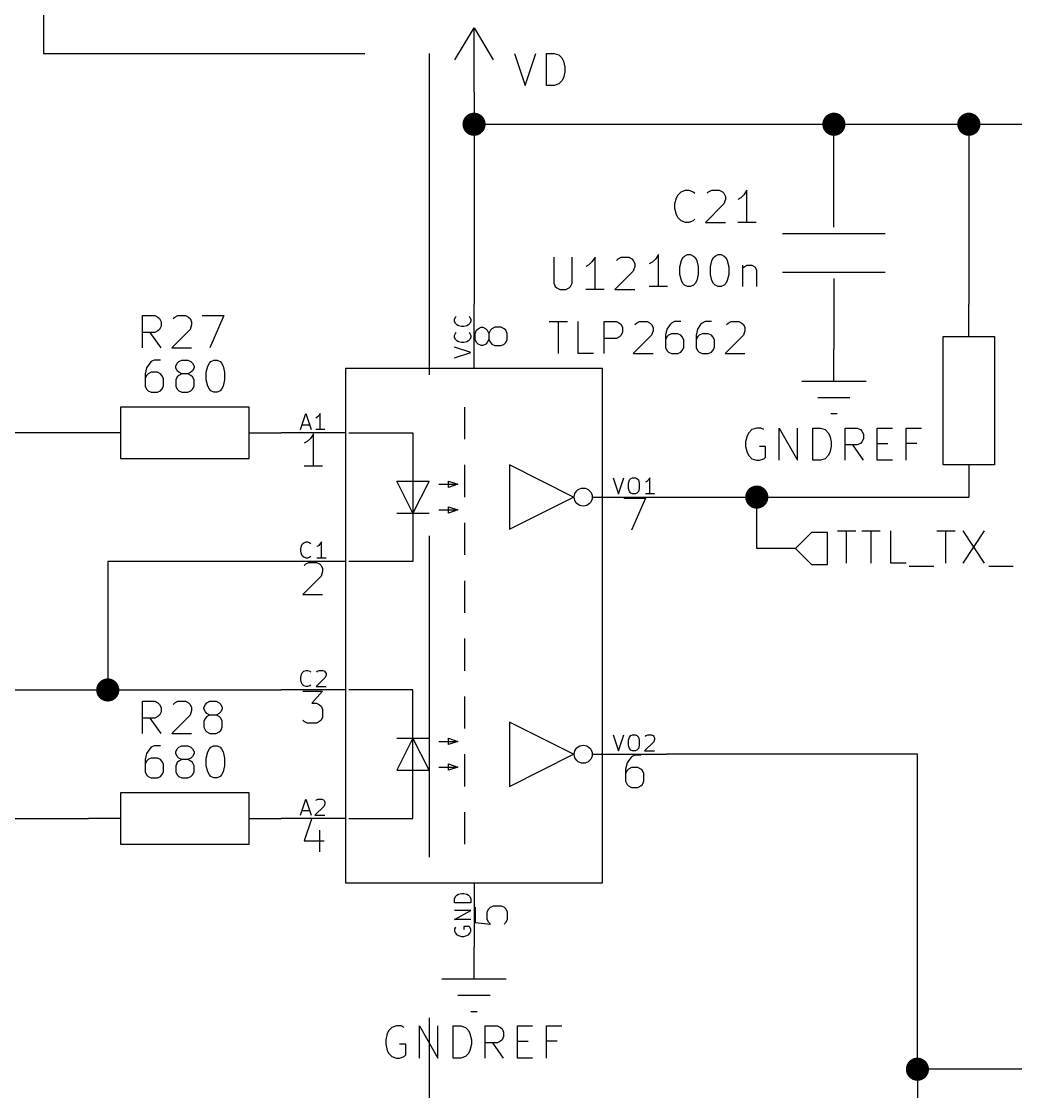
# Model space of a CAD drawing. Extents: x 0.4 to 16.1, y -11.3 to -0.4.
# Drawn here: x 5.836 to 7.383, y -9.835 to -8.17 of the extents above; entities that cross this region are included whole.
import ezdxf

# ---------------------------------------------------------------- set-up
doc = ezdxf.new("R2010")
doc.units = 0
doc.header["$MEASUREMENT"] = 0
doc.linetypes.add('DASHED', pattern=[0.75, 0.5, -0.25])
for name, color, linetype in [('BLUE3', 171, 'CONTINUOUS'), ('BROWN2', 54, 'CONTINUOUS'), ('CYAN2', 4, 'CONTINUOUS'), ('GREEN2', 3, 'CONTINUOUS'), ('LYELLOW', 51, 'CONTINUOUS'), ('RED2', 1, 'CONTINUOUS')]:
    doc.layers.add(name, color=color, linetype=linetype)

msp = doc.modelspace()

# ---------------------------------------------------------------- linework, layer by layer
at = {"layer": 'BLUE3', "linetype": 'DASHED'}
for p, q in [((5.87, -5.91), (5.87, -8.22)), ((5.87, -8.22), (6.47, -8.22)), ((6.47, -8.22), (6.47, -11.13))]:
    msp.add_line(p, q, dxfattribs=at)
at = {"layer": 'BROWN2', "linetype": 'CONTINUOUS'}
for p, q in [((7.065, -8.965), (7.04, -8.99)), ((7.09, -8.965), (7.065, -8.965)), ((7.09, -9.015), (7.09, -8.965)), ((7.10539, -8.96262), (7.13396, -8.96262)), ((7.11967, -9.01262), (7.11967, -8.96262)), ((7.14348, -8.96262), (7.17205, -8.96262)), ((7.15777, -9.01262), (7.15777, -8.96262)), ((7.18872, -9.01262), (7.18872, -8.96262)), ((7.26015, -8.96262), (7.28872, -8.96262)), ((7.27443, -9.01262), (7.27443, -8.96262)), ((7.30063, -8.96262), (7.33396, -9.01262)), ((7.33396, -8.96262), (7.30063, -9.01262)), ((7.04, -8.99), (7.065, -9.015)), ((7.065, -9.015), (7.09, -9.015)), ((7.21253, -9.01262), (7.18872, -9.01262)), ((7.21729, -9.01738), (7.25539, -9.01738)), ((7.3411, -9.01738), (7.3792, -9.01738))]:
    msp.add_line(p, q, dxfattribs=at)
at = {"layer": 'CYAN2', "linetype": 'CONTINUOUS'}
for p, q in [((6.60289, -8.21969), (6.61956, -8.26969)), ((6.61956, -8.26969), (6.63622, -8.21969)), ((6.65289, -8.26969), (6.65289, -8.21969)), ((6.65289, -8.21969), (6.66479, -8.21969)), ((6.66479, -8.21969), (6.67193, -8.22207)), ((6.67193, -8.22207), (6.6767, -8.22683)), ((6.6767, -8.22683), (6.67908, -8.2316)), ((6.67908, -8.2316), (6.68146, -8.24112)), ((6.68146, -8.24826), (6.67908, -8.25779)), ((6.68146, -8.24112), (6.68146, -8.24826)), ((6.66479, -8.26969), (6.65289, -8.26969)), ((6.67193, -8.26731), (6.66479, -8.26969)), ((6.6767, -8.26255), (6.67193, -8.26731)), ((6.67908, -8.25779), (6.6767, -8.26255)), ((6.85503, -8.44452), (6.85741, -8.43976)), ((6.85741, -8.43976), (6.86217, -8.435)), ((6.86217, -8.435), (6.86931, -8.43261)), ((6.86931, -8.43261), (6.87407, -8.43261)), ((6.87407, -8.43261), (6.88122, -8.435)), ((6.88122, -8.435), (6.8836, -8.43737)), ((6.90265, -8.43737), (6.90503, -8.435)), ((6.90503, -8.435), (6.90979, -8.43261)), ((6.90979, -8.43261), (6.92169, -8.43261)), ((6.92169, -8.43261), (6.92646, -8.435)), ((6.92646, -8.435), (6.92884, -8.43737)), ((6.92884, -8.43737), (6.93122, -8.44214)), ((6.95979, -8.43976), (6.95503, -8.44452)), ((6.96455, -8.43261), (6.95979, -8.43976)), ((6.96455, -8.48261), (6.96455, -8.43261)), ((6.85265, -8.45404), (6.85503, -8.44452)), ((6.85265, -8.46119), (6.85265, -8.45404)), ((6.92884, -8.45404), (6.90027, -8.48261)), ((6.93122, -8.4469), (6.92884, -8.45404)), ((6.93122, -8.44214), (6.93122, -8.4469)), ((6.95503, -8.44452), (6.95027, -8.4469)), ((6.85503, -8.47071), (6.85265, -8.46119)), ((6.85741, -8.47547), (6.85503, -8.47071)), ((6.86217, -8.48023), (6.85741, -8.47547)), ((6.86931, -8.48261), (6.86217, -8.48023)), ((6.87407, -8.48261), (6.86931, -8.48261)), ((6.88122, -8.48023), (6.87407, -8.48261)), ((6.8836, -8.47785), (6.88122, -8.48023)), ((6.90027, -8.48261), (6.93122, -8.48261)), ((6.97884, -8.48261), (6.95027, -8.48261)), ((6.66403, -8.53695), (6.66403, -8.57743)), ((6.6926, -8.57743), (6.6926, -8.53695)), ((6.72831, -8.53695), (6.72356, -8.54409)), ((6.72831, -8.58695), (6.72831, -8.53695)), ((6.76165, -8.54171), (6.76403, -8.53933)), ((6.76403, -8.53933), (6.76879, -8.53695)), ((6.76879, -8.53695), (6.7807, -8.53695)), ((6.7807, -8.53695), (6.78546, -8.53933)), ((6.78546, -8.53933), (6.78784, -8.54171)), ((6.82217, -8.53976), (6.81741, -8.54452)), ((6.82693, -8.53261), (6.82217, -8.53976)), ((6.82693, -8.58261), (6.82693, -8.53261)), ((6.86265, -8.54214), (6.86503, -8.53737)), ((6.86503, -8.53737), (6.86741, -8.535)), ((6.86741, -8.535), (6.87217, -8.53261)), ((6.87217, -8.53261), (6.87693, -8.53261)), ((6.87693, -8.53261), (6.8817, -8.535)), ((6.8817, -8.535), (6.88407, -8.53737)), ((6.88407, -8.53737), (6.88646, -8.54214)), ((6.91027, -8.54214), (6.91265, -8.53737)), ((6.91265, -8.53737), (6.91503, -8.535)), ((6.91503, -8.535), (6.91979, -8.53261)), ((6.91979, -8.53261), (6.92455, -8.53261)), ((6.92455, -8.53261), (6.92931, -8.535)), ((6.92931, -8.535), (6.9317, -8.53737)), ((6.9317, -8.53737), (6.93407, -8.54214)), ((6.71879, -8.54886), (6.71403, -8.55124)), ((6.72356, -8.54409), (6.71879, -8.54886)), ((6.78784, -8.54171), (6.79022, -8.54648)), ((6.79022, -8.55124), (6.78784, -8.55838)), ((6.79022, -8.54648), (6.79022, -8.55124)), ((6.81741, -8.54452), (6.81265, -8.5469)), ((6.86027, -8.55166), (6.86265, -8.54214)), ((6.86027, -8.56357), (6.86027, -8.55166)), ((6.88646, -8.54214), (6.88884, -8.55166)), ((6.88884, -8.55166), (6.88884, -8.56357)), ((6.90789, -8.55166), (6.91027, -8.54214)), ((6.90789, -8.56357), (6.90789, -8.55166)), ((6.93407, -8.54214), (6.93646, -8.55166)), ((6.93646, -8.55166), (6.93646, -8.56357)), ((6.95789, -8.54928), (6.95789, -8.58261)), ((6.95789, -8.55404), (6.96027, -8.55166)), ((6.96027, -8.55166), (6.96503, -8.54928)), ((6.96503, -8.54928), (6.97217, -8.54928)), ((6.97217, -8.54928), (6.97693, -8.55166)), ((6.97693, -8.55166), (6.97931, -8.55642)), ((6.97931, -8.55642), (6.97931, -8.58261)), ((6.78784, -8.55838), (6.75927, -8.58695)), ((6.86265, -8.57309), (6.86027, -8.56357)), ((6.86503, -8.57785), (6.86265, -8.57309)), ((6.88646, -8.57309), (6.88407, -8.57785)), ((6.88884, -8.56357), (6.88646, -8.57309)), ((6.91027, -8.57309), (6.90789, -8.56357)), ((6.91265, -8.57785), (6.91027, -8.57309)), ((6.93407, -8.57309), (6.9317, -8.57785)), ((6.93646, -8.56357), (6.93407, -8.57309)), ((6.66403, -8.57743), (6.66641, -8.58219)), ((6.66641, -8.58219), (6.66879, -8.58457)), ((6.66879, -8.58457), (6.67356, -8.58695)), ((6.67356, -8.58695), (6.68308, -8.58695)), ((6.68308, -8.58695), (6.68784, -8.58457)), ((6.68784, -8.58457), (6.69022, -8.58219)), ((6.69022, -8.58219), (6.6926, -8.57743)), ((6.7426, -8.58695), (6.71403, -8.58695)), ((6.75927, -8.58695), (6.79022, -8.58695)), ((6.84122, -8.58261), (6.81265, -8.58261)), ((6.86741, -8.58023), (6.86503, -8.57785)), ((6.87217, -8.58261), (6.86741, -8.58023)), ((6.87693, -8.58261), (6.87217, -8.58261)), ((6.8817, -8.58023), (6.87693, -8.58261)), ((6.88407, -8.57785), (6.8817, -8.58023)), ((6.91503, -8.58023), (6.91265, -8.57785)), ((6.91979, -8.58261), (6.91503, -8.58023)), ((6.92455, -8.58261), (6.91979, -8.58261)), ((6.92931, -8.58023), (6.92455, -8.58261)), ((6.9317, -8.57785), (6.92931, -8.58023)), ((6.02428, -8.67762), (6.02428, -8.62762)), ((6.02428, -8.62762), (6.04333, -8.62762)), ((6.04333, -8.62762), (6.04809, -8.63)), ((6.04809, -8.63), (6.05047, -8.63238)), ((6.05047, -8.63238), (6.05285, -8.63714)), ((6.05285, -8.63714), (6.05285, -8.64428)), ((6.0719, -8.63238), (6.07428, -8.63)), ((6.07428, -8.63), (6.07905, -8.62762)), ((6.07905, -8.62762), (6.09095, -8.62762)), ((6.09095, -8.62762), (6.09571, -8.63)), ((6.09571, -8.63), (6.09809, -8.63238)), ((6.09809, -8.63238), (6.10047, -8.63714)), ((6.10047, -8.63714), (6.10047, -8.6419)), ((6.11714, -8.62762), (6.15047, -8.62762)), ((6.15047, -8.62762), (6.12905, -8.67762)), ((6.50981, -8.63381), (6.511, -8.63024)), ((6.50981, -8.63619), (6.50981, -8.63381)), ((6.511, -8.63976), (6.50981, -8.63619)), ((6.511, -8.63024), (6.51219, -8.62905)), ((6.51338, -8.64214), (6.511, -8.63976)), ((6.53362, -8.63976), (6.53124, -8.64214)), ((6.53243, -8.62905), (6.53362, -8.63024)), ((6.53362, -8.63024), (6.53481, -8.63381)), ((6.53481, -8.63619), (6.53362, -8.63976)), ((6.53481, -8.63381), (6.53481, -8.63619)), ((6.65689, -8.63683), (6.68546, -8.63683)), ((6.67118, -8.68683), (6.67118, -8.63683)), ((6.70213, -8.68683), (6.70213, -8.63683)), ((6.7426, -8.68683), (6.7426, -8.63683)), ((6.7426, -8.63683), (6.76165, -8.63683)), ((6.76165, -8.63683), (6.76641, -8.63921)), ((6.76641, -8.63921), (6.7688, -8.64159)), ((6.79022, -8.64159), (6.7926, -8.63921)), ((6.7926, -8.63921), (6.79737, -8.63683)), ((6.79737, -8.63683), (6.80927, -8.63683)), ((6.80927, -8.63683), (6.81403, -8.63921)), ((6.81403, -8.63921), (6.81641, -8.64159)), ((6.84737, -8.63921), (6.84498, -8.64159)), ((6.85213, -8.63683), (6.84737, -8.63921)), ((6.86165, -8.63683), (6.85213, -8.63683)), ((6.89498, -8.63921), (6.8926, -8.64159)), ((6.89975, -8.63683), (6.89498, -8.63921)), ((6.90927, -8.63683), (6.89975, -8.63683)), ((6.93308, -8.64159), (6.93546, -8.63921)), ((6.93546, -8.63921), (6.94022, -8.63683)), ((6.94022, -8.63683), (6.95213, -8.63683)), ((6.95213, -8.63683), (6.95689, -8.63921)), ((6.95689, -8.63921), (6.95927, -8.64159)), ((6.04333, -8.65381), (6.02428, -8.65381)), ((6.05285, -8.67762), (6.03619, -8.65381)), ((6.04809, -8.65143), (6.04333, -8.65381)), ((6.05047, -8.64905), (6.04809, -8.65143)), ((6.05285, -8.64428), (6.05047, -8.64905)), ((6.09809, -8.64905), (6.06952, -8.67762)), ((6.10047, -8.6419), (6.09809, -8.64905)), ((6.50981, -8.65881), (6.511, -8.65524)), ((6.511, -8.65524), (6.51219, -8.65405)), ((6.51576, -8.64333), (6.51338, -8.64214)), ((6.52052, -8.64452), (6.51576, -8.64333)), ((6.52409, -8.64452), (6.52052, -8.64452)), ((6.52885, -8.64333), (6.52409, -8.64452)), ((6.53124, -8.64214), (6.52885, -8.64333)), ((6.53243, -8.65405), (6.53362, -8.65524)), ((6.53362, -8.65524), (6.53481, -8.65881)), ((6.7688, -8.64159), (6.77118, -8.64635)), ((6.77118, -8.6535), (6.7688, -8.65826)), ((6.77118, -8.64635), (6.77118, -8.6535)), ((6.81641, -8.64159), (6.8188, -8.64635)), ((6.8188, -8.65111), (6.81641, -8.65826)), ((6.8188, -8.64635), (6.8188, -8.65111)), ((6.84022, -8.64874), (6.83784, -8.65826)), ((6.84498, -8.64159), (6.84022, -8.64874)), ((6.84737, -8.65588), (6.8426, -8.65826)), ((6.85689, -8.65588), (6.84737, -8.65588)), ((6.86165, -8.65826), (6.85689, -8.65588)), ((6.88784, -8.64874), (6.88546, -8.65826)), ((6.8926, -8.64159), (6.88784, -8.64874)), ((6.89498, -8.65588), (6.89022, -8.65826)), ((6.90451, -8.65588), (6.89498, -8.65588)), ((6.90927, -8.65826), (6.90451, -8.65588)), ((6.95927, -8.64159), (6.96165, -8.64635)), ((6.96165, -8.65111), (6.95927, -8.65826)), ((6.96165, -8.64635), (6.96165, -8.65111)), ((6.50981, -8.66119), (6.50981, -8.65881)), ((6.511, -8.66476), (6.50981, -8.66119)), ((6.51338, -8.66714), (6.511, -8.66476)), ((6.51576, -8.66833), (6.51338, -8.66714)), ((6.52052, -8.66952), (6.51576, -8.66833)), ((6.52409, -8.66952), (6.52052, -8.66952)), ((6.52885, -8.66833), (6.52409, -8.66952)), ((6.53124, -8.66714), (6.52885, -8.66833)), ((6.53362, -8.66476), (6.53124, -8.66714)), ((6.53481, -8.66119), (6.53362, -8.66476)), ((6.53481, -8.65881), (6.53481, -8.66119)), ((6.76165, -8.66302), (6.7426, -8.66302)), ((6.76641, -8.66064), (6.76165, -8.66302)), ((6.7688, -8.65826), (6.76641, -8.66064)), ((6.81641, -8.65826), (6.78784, -8.68683)), ((6.83784, -8.65826), (6.83784, -8.67731)), ((6.84022, -8.66064), (6.83784, -8.6654)), ((6.8426, -8.65826), (6.84022, -8.66064)), ((6.86403, -8.66064), (6.86165, -8.65826)), ((6.86641, -8.6654), (6.86403, -8.66064)), ((6.86641, -8.67731), (6.86641, -8.6654)), ((6.88546, -8.65826), (6.88546, -8.67731)), ((6.88784, -8.66064), (6.88546, -8.6654)), ((6.89022, -8.65826), (6.88784, -8.66064)), ((6.91165, -8.66064), (6.90927, -8.65826)), ((6.91403, -8.6654), (6.91165, -8.66064)), ((6.91403, -8.67731), (6.91403, -8.6654)), ((6.95927, -8.65826), (6.9307, -8.68683)), ((6.06952, -8.67762), (6.10047, -8.67762)), ((6.53481, -8.685), (6.50981, -8.67667)), ((6.50981, -8.69333), (6.53481, -8.685)), ((6.72594, -8.68683), (6.70213, -8.68683)), ((6.78784, -8.68683), (6.8188, -8.68683)), ((6.83784, -8.67731), (6.84022, -8.68207)), ((6.84022, -8.68207), (6.8426, -8.68445)), ((6.8426, -8.68445), (6.84737, -8.68683)), ((6.84737, -8.68683), (6.85689, -8.68683)), ((6.85689, -8.68683), (6.86165, -8.68445)), ((6.86165, -8.68445), (6.86403, -8.68207)), ((6.86403, -8.68207), (6.86641, -8.67731)), ((6.88546, -8.67731), (6.88784, -8.68207)), ((6.88784, -8.68207), (6.89022, -8.68445)), ((6.89022, -8.68445), (6.89498, -8.68683)), ((6.89498, -8.68683), (6.90451, -8.68683)), ((6.90451, -8.68683), (6.90927, -8.68445)), ((6.90927, -8.68445), (6.91165, -8.68207)), ((6.91165, -8.68207), (6.91403, -8.67731)), ((6.9307, -8.68683), (6.96165, -8.68683)), ((6.03524, -8.70159), (6.03047, -8.70874)), ((6.03762, -8.69922), (6.03524, -8.70159)), ((6.04238, -8.69683), (6.03762, -8.69922)), ((6.0519, -8.69683), (6.04238, -8.69683)), ((6.07571, -8.70636), (6.07809, -8.70159)), ((6.07571, -8.70874), (6.07571, -8.70636)), ((6.07809, -8.70159), (6.08047, -8.69922)), ((6.08047, -8.69922), (6.08524, -8.69683)), ((6.08524, -8.69683), (6.09476, -8.69683)), ((6.09476, -8.69683), (6.09952, -8.69922)), ((6.09952, -8.69922), (6.1019, -8.70159)), ((6.1019, -8.70159), (6.10428, -8.70636)), ((6.10428, -8.70636), (6.10428, -8.70874)), ((6.12333, -8.71588), (6.12571, -8.70636)), ((6.12571, -8.70636), (6.12809, -8.70159)), ((6.12809, -8.70159), (6.13047, -8.69922)), ((6.13047, -8.69922), (6.13524, -8.69683)), ((6.13524, -8.69683), (6.14, -8.69683)), ((6.14, -8.69683), (6.14476, -8.69922)), ((6.14476, -8.69922), (6.14714, -8.70159)), ((6.14714, -8.70159), (6.14952, -8.70636)), ((6.14952, -8.70636), (6.1519, -8.71588)), ((6.03047, -8.70874), (6.02809, -8.71826)), ((6.02809, -8.71826), (6.02809, -8.73731)), ((6.03047, -8.72064), (6.02809, -8.72541)), ((6.03285, -8.71826), (6.03047, -8.72064)), ((6.03762, -8.71588), (6.03285, -8.71826)), ((6.04714, -8.71588), (6.03762, -8.71588)), ((6.0519, -8.71826), (6.04714, -8.71588)), ((6.05428, -8.72064), (6.0519, -8.71826)), ((6.05667, -8.72541), (6.05428, -8.72064)), ((6.07809, -8.7135), (6.07571, -8.70874)), ((6.07809, -8.72302), (6.07571, -8.72779)), ((6.08047, -8.71588), (6.07809, -8.7135)), ((6.08047, -8.72064), (6.07809, -8.72302)), ((6.08524, -8.71826), (6.08047, -8.71588)), ((6.08524, -8.71826), (6.08047, -8.72064)), ((6.09476, -8.71826), (6.08524, -8.71826)), ((6.09952, -8.71588), (6.09476, -8.71826)), ((6.09952, -8.72064), (6.09476, -8.71826)), ((6.1019, -8.7135), (6.09952, -8.71588)), ((6.1019, -8.72302), (6.09952, -8.72064)), ((6.10428, -8.70874), (6.1019, -8.7135)), ((6.10428, -8.72779), (6.1019, -8.72302)), ((6.12333, -8.72779), (6.12333, -8.71588)), ((6.1519, -8.71588), (6.1519, -8.72779)), ((6.02809, -8.73731), (6.03047, -8.74207)), ((6.05428, -8.74207), (6.05667, -8.73731)), ((6.05667, -8.73731), (6.05667, -8.72541)), ((6.07571, -8.72779), (6.07571, -8.73731)), ((6.07571, -8.73731), (6.07809, -8.74207)), ((6.1019, -8.74207), (6.10428, -8.73731)), ((6.10428, -8.73731), (6.10428, -8.72779)), ((6.12571, -8.73731), (6.12333, -8.72779)), ((6.12809, -8.74207), (6.12571, -8.73731)), ((6.14952, -8.73731), (6.14714, -8.74207)), ((6.1519, -8.72779), (6.14952, -8.73731)), ((6.03047, -8.74207), (6.03285, -8.74445)), ((6.03285, -8.74445), (6.03762, -8.74683)), ((6.03762, -8.74683), (6.04714, -8.74683)), ((6.04714, -8.74683), (6.0519, -8.74445)), ((6.0519, -8.74445), (6.05428, -8.74207)), ((6.07809, -8.74207), (6.08047, -8.74445)), ((6.08047, -8.74445), (6.08524, -8.74683)), ((6.08524, -8.74683), (6.09476, -8.74683)), ((6.09476, -8.74683), (6.09952, -8.74445)), ((6.09952, -8.74445), (6.1019, -8.74207)), ((6.13047, -8.74445), (6.12809, -8.74207)), ((6.13524, -8.74683), (6.13047, -8.74445)), ((6.14, -8.74683), (6.13524, -8.74683)), ((6.14476, -8.74445), (6.14, -8.74683)), ((6.14714, -8.74207), (6.14476, -8.74445)), ((6.26976, -8.80481), (6.27809, -8.77981)), ((6.27809, -8.77981), (6.28643, -8.80481)), ((6.29595, -8.78576), (6.29357, -8.78695)), ((6.29833, -8.78338), (6.29595, -8.78576)), ((6.30071, -8.77981), (6.29833, -8.78338)), ((6.30071, -8.80481), (6.30071, -8.77981)), ((6.27214, -8.79767), (6.28405, -8.79767)), ((6.30785, -8.80481), (6.29357, -8.80481)), ((6.97217, -8.805), (6.96741, -8.80976)), ((6.97931, -8.80261), (6.97217, -8.805)), ((6.98646, -8.80261), (6.97931, -8.80261)), ((6.99122, -8.805), (6.98646, -8.80261)), ((7.01503, -8.85261), (7.01503, -8.80261)), ((7.01503, -8.80261), (7.0436, -8.85261)), ((7.0436, -8.85261), (7.0436, -8.80261)), ((7.06741, -8.85261), (7.06741, -8.80261)), ((7.06741, -8.80261), (7.07931, -8.80261)), ((7.07931, -8.80261), (7.08646, -8.805)), ((7.08646, -8.805), (7.09122, -8.80976)), ((7.11741, -8.85261), (7.11741, -8.80261)), ((7.11741, -8.80261), (7.13646, -8.80261)), ((7.13646, -8.80261), (7.14122, -8.805)), ((7.14122, -8.805), (7.1436, -8.80737)), ((7.16741, -8.85261), (7.16741, -8.80261)), ((7.16741, -8.80261), (7.19122, -8.80261)), ((7.21265, -8.85261), (7.21265, -8.80261)), ((7.21265, -8.80261), (7.23646, -8.80261)), ((6.96503, -8.81452), (6.96265, -8.82404)), ((6.96741, -8.80976), (6.96503, -8.81452)), ((7.09122, -8.80976), (7.0936, -8.81452)), ((7.0936, -8.81452), (7.09598, -8.82404)), ((7.1436, -8.80737), (7.14598, -8.81214)), ((7.14598, -8.81928), (7.1436, -8.82404)), ((7.14598, -8.81214), (7.14598, -8.81928)), ((6.96265, -8.82404), (6.96265, -8.83119)), ((6.96265, -8.83119), (6.96503, -8.84071)), ((6.9936, -8.83119), (6.98407, -8.83119)), ((6.9936, -8.84785), (6.9936, -8.83119)), ((7.09598, -8.83119), (7.0936, -8.84071)), ((7.09598, -8.82404), (7.09598, -8.83119)), ((7.13646, -8.8288), (7.11741, -8.8288)), ((7.14598, -8.85261), (7.12931, -8.8288)), ((7.14122, -8.82642), (7.13646, -8.8288)), ((7.1436, -8.82404), (7.14122, -8.82642)), ((7.16741, -8.82642), (7.18407, -8.82642)), ((7.22931, -8.82642), (7.21265, -8.82642)), ((6.96503, -8.84071), (6.96741, -8.84547)), ((6.96741, -8.84547), (6.97217, -8.85023)), ((6.97217, -8.85023), (6.97931, -8.85261)), ((6.97931, -8.85261), (6.98407, -8.85261)), ((6.98407, -8.85261), (6.99122, -8.85023)), ((6.99122, -8.85023), (6.9936, -8.84785)), ((7.07931, -8.85261), (7.06741, -8.85261)), ((7.08646, -8.85023), (7.07931, -8.85261)), ((7.09122, -8.84547), (7.08646, -8.85023)), ((7.0936, -8.84071), (7.09122, -8.84547)), ((7.19122, -8.85261), (7.16741, -8.85261)), ((6.75667, -8.87981), (6.765, -8.90481)), ((6.765, -8.90481), (6.77333, -8.87981)), ((6.78047, -8.88814), (6.78167, -8.88338)), ((6.78047, -8.89647), (6.78047, -8.88814)), ((6.78167, -8.88338), (6.78405, -8.881)), ((6.78405, -8.881), (6.78643, -8.87981)), ((6.78643, -8.87981), (6.79119, -8.87981)), ((6.79119, -8.87981), (6.79357, -8.881)), ((6.79357, -8.881), (6.79595, -8.88338)), ((6.79595, -8.88338), (6.79714, -8.88814)), ((6.79714, -8.88814), (6.79714, -8.89647)), ((6.80905, -8.88576), (6.80667, -8.88695)), ((6.81143, -8.88338), (6.80905, -8.88576)), ((6.81381, -8.87981), (6.81143, -8.88338)), ((6.81381, -8.90481), (6.81381, -8.87981)), ((6.78167, -8.90124), (6.78047, -8.89647)), ((6.78405, -8.90362), (6.78167, -8.90124)), ((6.78643, -8.90481), (6.78405, -8.90362)), ((6.79119, -8.90481), (6.78643, -8.90481)), ((6.79357, -8.90362), (6.79119, -8.90481)), ((6.79595, -8.90124), (6.79357, -8.90362)), ((6.79714, -8.89647), (6.79595, -8.90124)), ((6.82095, -8.90481), (6.80667, -8.90481)), ((6.27035, -8.99052), (6.27155, -8.98576)), ((6.27155, -8.98576), (6.27274, -8.98338)), ((6.27274, -8.98338), (6.27512, -8.981)), ((6.27512, -8.981), (6.27869, -8.97981)), ((6.27869, -8.97981), (6.28107, -8.97981)), ((6.28107, -8.97981), (6.28464, -8.981)), ((6.28464, -8.981), (6.28583, -8.98219)), ((6.29774, -8.98576), (6.29535, -8.98695)), ((6.30012, -8.98338), (6.29774, -8.98576)), ((6.3025, -8.97981), (6.30012, -8.98338)), ((6.3025, -9.00481), (6.3025, -8.97981)), ((6.27035, -8.99409), (6.27035, -8.99052)), ((6.27155, -8.99885), (6.27035, -8.99409)), ((6.27274, -9.00124), (6.27155, -8.99885)), ((6.27512, -9.00362), (6.27274, -9.00124)), ((6.27869, -9.00481), (6.27512, -9.00362)), ((6.28107, -9.00481), (6.27869, -9.00481)), ((6.28464, -9.00362), (6.28107, -9.00481)), ((6.28583, -9.00243), (6.28464, -9.00362)), ((6.30964, -9.00481), (6.29535, -9.00481)), ((6.27035, -9.19052), (6.27155, -9.18576)), ((6.27155, -9.18576), (6.27274, -9.18338)), ((6.27274, -9.18338), (6.27512, -9.181)), ((6.27512, -9.181), (6.27869, -9.17981)), ((6.27869, -9.17981), (6.28107, -9.17981)), ((6.28107, -9.17981), (6.28464, -9.181)), ((6.28464, -9.181), (6.28583, -9.18219)), ((6.29535, -9.18219), (6.29655, -9.181)), ((6.29655, -9.181), (6.29893, -9.17981)), ((6.29893, -9.17981), (6.30488, -9.17981)), ((6.30488, -9.17981), (6.30726, -9.181)), ((6.30726, -9.181), (6.30845, -9.18219)), ((6.30845, -9.18219), (6.30964, -9.18457)), ((6.30964, -9.18695), (6.30845, -9.19052)), ((6.30964, -9.18457), (6.30964, -9.18695)), ((6.27035, -9.19409), (6.27035, -9.19052)), ((6.27155, -9.19885), (6.27035, -9.19409)), ((6.27274, -9.20124), (6.27155, -9.19885)), ((6.27512, -9.20362), (6.27274, -9.20124)), ((6.27869, -9.20481), (6.27512, -9.20362)), ((6.28107, -9.20481), (6.27869, -9.20481)), ((6.28464, -9.20362), (6.28107, -9.20481)), ((6.28583, -9.20243), (6.28464, -9.20362)), ((6.30845, -9.19052), (6.29417, -9.20481)), ((6.29417, -9.20481), (6.30964, -9.20481)), ((6.02428, -9.27762), (6.02428, -9.22762)), ((6.02428, -9.22762), (6.04333, -9.22762)), ((6.04333, -9.22762), (6.04809, -9.23)), ((6.04809, -9.23), (6.05047, -9.23238)), ((6.05047, -9.23238), (6.05285, -9.23714)), ((6.05285, -9.23714), (6.05285, -9.24428)), ((6.0719, -9.23238), (6.07428, -9.23)), ((6.07428, -9.23), (6.07905, -9.22762)), ((6.07905, -9.22762), (6.09095, -9.22762)), ((6.09095, -9.22762), (6.09571, -9.23)), ((6.09571, -9.23), (6.09809, -9.23238)), ((6.09809, -9.23238), (6.10047, -9.23714)), ((6.10047, -9.23714), (6.10047, -9.2419)), ((6.11952, -9.23714), (6.1219, -9.23238)), ((6.11952, -9.23952), (6.11952, -9.23714)), ((6.1219, -9.24428), (6.11952, -9.23952)), ((6.1219, -9.23238), (6.12428, -9.23)), ((6.12428, -9.23), (6.12905, -9.22762)), ((6.12905, -9.22762), (6.13857, -9.22762)), ((6.13857, -9.22762), (6.14333, -9.23)), ((6.14333, -9.23), (6.14571, -9.23238)), ((6.14571, -9.23238), (6.14809, -9.23714)), ((6.14809, -9.23952), (6.14571, -9.24428)), ((6.14809, -9.23714), (6.14809, -9.23952)), ((6.04333, -9.25381), (6.02428, -9.25381)), ((6.05285, -9.27762), (6.03619, -9.25381)), ((6.04809, -9.25143), (6.04333, -9.25381)), ((6.05047, -9.24905), (6.04809, -9.25143)), ((6.05285, -9.24428), (6.05047, -9.24905)), ((6.09809, -9.24905), (6.06952, -9.27762)), ((6.10047, -9.2419), (6.09809, -9.24905)), ((6.1219, -9.25381), (6.11952, -9.25857)), ((6.12428, -9.24667), (6.1219, -9.24428)), ((6.12428, -9.25143), (6.1219, -9.25381)), ((6.12905, -9.24905), (6.12428, -9.24667)), ((6.12905, -9.24905), (6.12428, -9.25143)), ((6.13857, -9.24905), (6.12905, -9.24905)), ((6.14333, -9.24667), (6.13857, -9.24905)), ((6.14333, -9.25143), (6.13857, -9.24905)), ((6.14571, -9.24428), (6.14333, -9.24667)), ((6.14571, -9.25381), (6.14333, -9.25143)), ((6.14809, -9.25857), (6.14571, -9.25381)), ((6.11952, -9.25857), (6.11952, -9.26809)), ((6.11952, -9.26809), (6.1219, -9.27285)), ((6.1219, -9.27285), (6.12428, -9.27524)), ((6.14333, -9.27524), (6.14571, -9.27285)), ((6.14571, -9.27285), (6.14809, -9.26809)), ((6.14809, -9.26809), (6.14809, -9.25857)), ((6.06952, -9.27762), (6.10047, -9.27762)), ((6.12428, -9.27524), (6.12905, -9.27762)), ((6.12905, -9.27762), (6.13857, -9.27762)), ((6.13857, -9.27762), (6.14333, -9.27524)), ((6.75667, -9.27981), (6.765, -9.30481)), ((6.765, -9.30481), (6.77333, -9.27981)), ((6.78047, -9.28814), (6.78167, -9.28338)), ((6.78047, -9.29647), (6.78047, -9.28814)), ((6.78167, -9.28338), (6.78405, -9.281)), ((6.78405, -9.281), (6.78643, -9.27981)), ((6.78643, -9.27981), (6.79119, -9.27981)), ((6.79119, -9.27981), (6.79357, -9.281)), ((6.79357, -9.281), (6.79595, -9.28338)), ((6.79595, -9.28338), (6.79714, -9.28814)), ((6.79714, -9.28814), (6.79714, -9.29647)), ((6.80667, -9.28219), (6.80785, -9.281)), ((6.80785, -9.281), (6.81024, -9.27981)), ((6.81024, -9.27981), (6.81619, -9.27981)), ((6.81619, -9.27981), (6.81857, -9.281)), ((6.81857, -9.281), (6.81976, -9.28219)), ((6.81976, -9.28219), (6.82095, -9.28457)), ((6.82095, -9.28695), (6.81976, -9.29052)), ((6.82095, -9.28457), (6.82095, -9.28695)), ((6.03524, -9.30159), (6.03047, -9.30874)), ((6.03762, -9.29922), (6.03524, -9.30159)), ((6.04238, -9.29683), (6.03762, -9.29922)), ((6.0519, -9.29683), (6.04238, -9.29683)), ((6.07571, -9.30636), (6.07809, -9.30159)), ((6.07809, -9.30159), (6.08047, -9.29922)), ((6.08047, -9.29922), (6.08524, -9.29683)), ((6.08524, -9.29683), (6.09476, -9.29683)), ((6.09476, -9.29683), (6.09952, -9.29922)), ((6.09952, -9.29922), (6.1019, -9.30159)), ((6.1019, -9.30159), (6.10428, -9.30636)), ((6.12571, -9.30636), (6.12809, -9.30159)), ((6.12809, -9.30159), (6.13047, -9.29922)), ((6.13047, -9.29922), (6.13524, -9.29683)), ((6.13524, -9.29683), (6.14, -9.29683)), ((6.14, -9.29683), (6.14476, -9.29922)), ((6.14476, -9.29922), (6.14714, -9.30159)), ((6.14714, -9.30159), (6.14952, -9.30636)), ((6.78167, -9.30124), (6.78047, -9.29647)), ((6.78405, -9.30362), (6.78167, -9.30124)), ((6.78643, -9.30481), (6.78405, -9.30362)), ((6.79119, -9.30481), (6.78643, -9.30481)), ((6.79357, -9.30362), (6.79119, -9.30481)), ((6.79595, -9.30124), (6.79357, -9.30362)), ((6.79714, -9.29647), (6.79595, -9.30124)), ((6.81976, -9.29052), (6.80547, -9.30481)), ((6.80547, -9.30481), (6.82095, -9.30481)), ((6.03047, -9.30874), (6.02809, -9.31826)), ((6.02809, -9.31826), (6.02809, -9.33731)), ((6.03047, -9.32064), (6.02809, -9.32541)), ((6.03285, -9.31826), (6.03047, -9.32064)), ((6.03762, -9.31588), (6.03285, -9.31826)), ((6.04714, -9.31588), (6.03762, -9.31588)), ((6.0519, -9.31826), (6.04714, -9.31588)), ((6.05428, -9.32064), (6.0519, -9.31826)), ((6.05667, -9.32541), (6.05428, -9.32064)), ((6.07571, -9.30874), (6.07571, -9.30636)), ((6.07809, -9.3135), (6.07571, -9.30874)), ((6.08047, -9.31588), (6.07809, -9.3135)), ((6.08047, -9.32064), (6.07809, -9.32302)), ((6.08524, -9.31826), (6.08047, -9.31588)), ((6.08524, -9.31826), (6.08047, -9.32064)), ((6.09476, -9.31826), (6.08524, -9.31826)), ((6.09952, -9.31588), (6.09476, -9.31826)), ((6.09952, -9.32064), (6.09476, -9.31826)), ((6.1019, -9.3135), (6.09952, -9.31588)), ((6.1019, -9.32302), (6.09952, -9.32064)), ((6.10428, -9.30874), (6.1019, -9.3135)), ((6.10428, -9.30636), (6.10428, -9.30874)), ((6.12333, -9.31588), (6.12571, -9.30636)), ((6.12333, -9.32779), (6.12333, -9.31588)), ((6.14952, -9.30636), (6.1519, -9.31588)), ((6.1519, -9.31588), (6.1519, -9.32779)), ((6.02809, -9.33731), (6.03047, -9.34207)), ((6.05428, -9.34207), (6.05667, -9.33731)), ((6.05667, -9.33731), (6.05667, -9.32541)), ((6.07809, -9.32302), (6.07571, -9.32779)), ((6.07571, -9.32779), (6.07571, -9.33731)), ((6.07571, -9.33731), (6.07809, -9.34207)), ((6.10428, -9.32779), (6.1019, -9.32302)), ((6.1019, -9.34207), (6.10428, -9.33731)), ((6.10428, -9.33731), (6.10428, -9.32779)), ((6.12571, -9.33731), (6.12333, -9.32779)), ((6.12809, -9.34207), (6.12571, -9.33731)), ((6.14952, -9.33731), (6.14714, -9.34207)), ((6.1519, -9.32779), (6.14952, -9.33731)), ((6.03047, -9.34207), (6.03285, -9.34445)), ((6.03285, -9.34445), (6.03762, -9.34683)), ((6.03762, -9.34683), (6.04714, -9.34683)), ((6.04714, -9.34683), (6.0519, -9.34445)), ((6.0519, -9.34445), (6.05428, -9.34207)), ((6.07809, -9.34207), (6.08047, -9.34445)), ((6.08047, -9.34445), (6.08524, -9.34683)), ((6.08524, -9.34683), (6.09476, -9.34683)), ((6.09476, -9.34683), (6.09952, -9.34445)), ((6.09952, -9.34445), (6.1019, -9.34207)), ((6.13047, -9.34445), (6.12809, -9.34207)), ((6.13524, -9.34683), (6.13047, -9.34445)), ((6.14, -9.34683), (6.13524, -9.34683)), ((6.14476, -9.34445), (6.14, -9.34683)), ((6.14714, -9.34207), (6.14476, -9.34445)), ((6.26976, -9.40481), (6.27809, -9.37981)), ((6.27809, -9.37981), (6.28643, -9.40481)), ((6.29357, -9.38219), (6.29476, -9.381)), ((6.29476, -9.381), (6.29714, -9.37981)), ((6.29714, -9.37981), (6.30309, -9.37981)), ((6.30309, -9.37981), (6.30547, -9.381)), ((6.30547, -9.381), (6.30667, -9.38219)), ((6.30667, -9.38219), (6.30785, -9.38457)), ((6.30785, -9.38695), (6.30667, -9.39052)), ((6.30785, -9.38457), (6.30785, -9.38695)), ((6.27214, -9.39767), (6.28405, -9.39767)), ((6.30667, -9.39052), (6.29238, -9.40481)), ((6.29238, -9.40481), (6.30785, -9.40481)), ((6.50981, -9.535), (6.511, -9.53143)), ((6.50981, -9.54095), (6.50981, -9.535)), ((6.511, -9.53143), (6.51338, -9.52905)), ((6.51338, -9.52905), (6.51576, -9.52785)), ((6.51576, -9.52785), (6.52052, -9.52667)), ((6.52052, -9.52667), (6.52409, -9.52667)), ((6.52409, -9.52667), (6.52885, -9.52785)), ((6.52885, -9.52785), (6.53124, -9.52905)), ((6.53124, -9.52905), (6.53362, -9.53143)), ((6.53362, -9.53143), (6.53481, -9.535)), ((6.53481, -9.535), (6.53481, -9.54095)), ((6.53481, -9.54095), (6.50981, -9.54095)), ((6.50981, -9.56714), (6.53481, -9.55285)), ((6.53481, -9.55285), (6.50981, -9.55285)), ((6.53481, -9.56714), (6.50981, -9.56714)), ((6.511, -9.57905), (6.50981, -9.58143)), ((6.50981, -9.58143), (6.50981, -9.585)), ((6.50981, -9.585), (6.511, -9.58857)), ((6.511, -9.58857), (6.51338, -9.59095)), ((6.53243, -9.57785), (6.52409, -9.57785)), ((6.52409, -9.57785), (6.52409, -9.58262)), ((6.53124, -9.59095), (6.53362, -9.58857)), ((6.53362, -9.57905), (6.53243, -9.57785)), ((6.53481, -9.58262), (6.53362, -9.57905)), ((6.53362, -9.58857), (6.53481, -9.585)), ((6.53481, -9.585), (6.53481, -9.58262)), ((6.51338, -9.59095), (6.51576, -9.59214)), ((6.51576, -9.59214), (6.52052, -9.59333)), ((6.52052, -9.59333), (6.52409, -9.59333)), ((6.52409, -9.59333), (6.52885, -9.59214)), ((6.52885, -9.59214), (6.53124, -9.59095)), ((6.41217, -9.735), (6.40741, -9.73976)), ((6.41931, -9.73261), (6.41217, -9.735)), ((6.42646, -9.73261), (6.41931, -9.73261)), ((6.43122, -9.735), (6.42646, -9.73261)), ((6.45503, -9.78261), (6.45503, -9.73261)), ((6.45503, -9.73261), (6.4836, -9.78261)), ((6.4836, -9.78261), (6.4836, -9.73261)), ((6.50741, -9.78261), (6.50741, -9.73261)), ((6.50741, -9.73261), (6.51931, -9.73261)), ((6.51931, -9.73261), (6.52646, -9.735)), ((6.52646, -9.735), (6.53122, -9.73976)), ((6.55741, -9.78261), (6.55741, -9.73261)), ((6.55741, -9.73261), (6.57646, -9.73261)), ((6.57646, -9.73261), (6.58122, -9.735)), ((6.58122, -9.735), (6.5836, -9.73737)), ((6.5836, -9.73737), (6.58598, -9.74214)), ((6.60741, -9.78261), (6.60741, -9.73261)), ((6.60741, -9.73261), (6.63122, -9.73261)), ((6.65265, -9.78261), (6.65265, -9.73261)), ((6.65265, -9.73261), (6.67646, -9.73261)), ((6.40503, -9.74452), (6.40265, -9.75404)), ((6.40265, -9.75404), (6.40265, -9.76119)), ((6.40741, -9.73976), (6.40503, -9.74452)), ((6.53122, -9.73976), (6.5336, -9.74452)), ((6.5336, -9.74452), (6.53598, -9.75404)), ((6.53598, -9.75404), (6.53598, -9.76119)), ((6.5836, -9.75404), (6.58122, -9.75642)), ((6.58598, -9.74928), (6.5836, -9.75404)), ((6.58598, -9.74214), (6.58598, -9.74928)), ((6.40265, -9.76119), (6.40503, -9.77071)), ((6.40503, -9.77071), (6.40741, -9.77547)), ((6.4336, -9.76119), (6.42407, -9.76119)), ((6.4336, -9.77785), (6.4336, -9.76119)), ((6.5336, -9.77071), (6.53122, -9.77547)), ((6.53598, -9.76119), (6.5336, -9.77071)), ((6.57646, -9.7588), (6.55741, -9.7588)), ((6.58598, -9.78261), (6.56931, -9.7588)), ((6.58122, -9.75642), (6.57646, -9.7588)), ((6.60741, -9.75642), (6.62407, -9.75642)), ((6.66931, -9.75642), (6.65265, -9.75642)), ((6.40741, -9.77547), (6.41217, -9.78023)), ((6.41217, -9.78023), (6.41931, -9.78261)), ((6.41931, -9.78261), (6.42407, -9.78261)), ((6.42407, -9.78261), (6.43122, -9.78023)), ((6.43122, -9.78023), (6.4336, -9.77785)), ((6.51931, -9.78261), (6.50741, -9.78261)), ((6.52646, -9.78023), (6.51931, -9.78261)), ((6.53122, -9.77547), (6.52646, -9.78023)), ((6.63122, -9.78261), (6.60741, -9.78261))]:
    msp.add_line(p, q, dxfattribs=at)
at = {"layer": 'GREEN2', "linetype": 'CONTINUOUS'}
for p, q in [((6.54, -8.28), (6.54, -8.33)), ((6.54, -8.33), (7.1, -8.33)), ((6.54, -8.33), (6.54, -8.61)), ((7.1, -8.33), (7.31, -8.33)), ((7.1, -8.38), (7.1, -8.33)), ((7.31, -8.33), (7.31, -8.61)), ((7.31, -8.33), (7.54, -8.33)), ((5.94, -8.81), (5.81, -8.81)), ((6.84, -8.91), (6.98, -8.91)), ((6.98, -8.99), (6.98, -8.91)), ((6.98, -8.91), (7.31, -8.91)), ((7.04, -8.99), (6.98, -8.99)), ((5.97, -9.01), (5.97, -9.21)), ((6.24, -9.01), (5.97, -9.01)), ((5.68, -9.21), (5.97, -9.21)), ((5.97, -9.21), (6.24, -9.21)), ((7.23, -9.31), (6.84, -9.31)), ((7.23, -9.8), (7.23, -9.31)), ((5.81, -9.41), (5.94, -9.41)), ((7.54, -9.8), (7.23, -9.8)), ((7.23, -9.8), (7.23, -9.85))]:
    msp.add_line(p, q, dxfattribs=at)
at = {"layer": 'GREEN2', "const_width": 0.018}
for points in [[(6.531, -8.33, 1), (6.549, -8.33, 1)], [(7.091, -8.33, 1), (7.109, -8.33, 1)], [(7.301, -8.33, 1), (7.319, -8.33, 1)], [(6.971, -8.91, 1), (6.989, -8.91, 1)], [(5.961, -9.21, 1), (5.979, -9.21, 1)], [(7.221, -9.8, 1), (7.239, -9.8, 1)]]:
    msp.add_lwpolyline(points, format="xyb", close=True, dxfattribs=at)
at = {"layer": 'LYELLOW', "linetype": 'CONTINUOUS'}
for p, q in [((6.34, -8.71), (6.34, -9.51)), ((6.74, -8.71), (6.34, -8.71)), ((6.74, -9.51), (6.74, -8.71)), ((6.34, -9.51), (6.74, -9.51))]:
    msp.add_line(p, q, dxfattribs=at)
at = {"layer": 'RED2', "linetype": 'CONTINUOUS'}
for p, q in [((6.51, -8.23), (6.54, -8.18)), ((6.54, -8.28), (6.54, -8.18)), ((6.54, -8.18), (6.57, -8.23)), ((7.1, -8.49), (7.1, -8.38)), ((7.02, -8.5), (7.18, -8.5)), ((7.02, -8.56), (7.18, -8.56)), ((7.1, -8.57), (7.1, -8.68)), ((6.54, -8.71), (6.54, -8.61)), ((7.31, -8.66), (7.31, -8.61)), ((6.54162, -8.65524), (6.544, -8.65047)), ((6.54162, -8.66476), (6.54162, -8.65524)), ((6.544, -8.65047), (6.54638, -8.64809)), ((6.54638, -8.64809), (6.55114, -8.64571)), ((6.55114, -8.64571), (6.55352, -8.64571)), ((6.55352, -8.64571), (6.55828, -8.64809)), ((6.55828, -8.64809), (6.56067, -8.65047)), ((6.56067, -8.65047), (6.56305, -8.65524)), ((6.56543, -8.65047), (6.56305, -8.65524)), ((6.56305, -8.65524), (6.56305, -8.66476)), ((6.56781, -8.64809), (6.56543, -8.65047)), ((6.57257, -8.64571), (6.56781, -8.64809)), ((6.58209, -8.64571), (6.57257, -8.64571)), ((6.58685, -8.64809), (6.58209, -8.64571)), ((6.58924, -8.65047), (6.58685, -8.64809)), ((6.59162, -8.65524), (6.58924, -8.65047)), ((6.59162, -8.66476), (6.59162, -8.65524)), ((6.544, -8.66952), (6.54162, -8.66476)), ((6.54638, -8.6719), (6.544, -8.66952)), ((6.55114, -8.67428), (6.54638, -8.6719)), ((6.55828, -8.6719), (6.55352, -8.67428)), ((6.56067, -8.66952), (6.55828, -8.6719)), ((6.56305, -8.66476), (6.56067, -8.66952)), ((6.56305, -8.66476), (6.56543, -8.66952)), ((6.56543, -8.66952), (6.56781, -8.6719)), ((6.56781, -8.6719), (6.57257, -8.67428)), ((6.58209, -8.67428), (6.58685, -8.6719)), ((6.58685, -8.6719), (6.58924, -8.66952)), ((6.58924, -8.66952), (6.59162, -8.66476)), ((7.27, -8.86), (7.27, -8.66)), ((7.27, -8.66), (7.35, -8.66)), ((7.35, -8.66), (7.35, -8.86)), ((6.55352, -8.67428), (6.55114, -8.67428)), ((6.57257, -8.67428), (6.58209, -8.67428)), ((7.1, -8.73), (7.1, -8.68)), ((6.34, -8.71), (6.34, -9.51)), ((6.74, -8.71), (6.34, -8.71)), ((6.34, -8.71), (6.34, -9.51)), ((6.74, -8.71), (6.34, -8.71)), ((6.74, -9.51), (6.74, -8.71)), ((6.74, -9.51), (6.74, -8.71)), ((7.15, -8.73), (7.05, -8.73)), ((7.075, -8.755), (7.125, -8.755)), ((6.19, -8.77), (5.99, -8.77)), ((5.99, -8.77), (5.99, -8.85)), ((6.19, -8.85), (6.19, -8.77)), ((6.525, -8.77), (6.525, -8.82)), ((7.095, -8.78), (7.105, -8.78)), ((5.99, -8.81), (5.94, -8.81)), ((6.19, -8.81), (6.24, -8.81)), ((6.34, -8.81), (6.24, -8.81)), ((6.28524, -8.81876), (6.28047, -8.82352)), ((6.29, -8.81162), (6.28524, -8.81876)), ((6.29, -8.86162), (6.29, -8.81162)), ((6.345, -8.81), (6.445, -8.81)), ((6.445, -8.81), (6.445, -8.94)), ((6.28047, -8.82352), (6.27571, -8.8259)), ((5.99, -8.85), (6.19, -8.85)), ((6.30428, -8.86162), (6.27571, -8.86162)), ((6.525, -8.86), (6.525, -8.91)), ((6.695, -8.91), (6.595, -8.86)), ((6.595, -8.86), (6.595, -8.96)), ((7.35, -8.86), (7.27, -8.86)), ((7.31, -8.86), (7.31, -8.91)), ((6.445, -8.935), (6.42, -8.885)), ((6.42, -8.885), (6.47, -8.885)), ((6.47, -8.885), (6.445, -8.935)), ((6.5, -8.895), (6.5, -8.885)), ((6.5, -8.885), (6.515, -8.89)), ((6.485, -8.89), (6.515, -8.89)), ((6.515, -8.89), (6.5, -8.895)), ((6.595, -8.96), (6.695, -8.91)), ((6.725, -8.91), (6.75, -8.91)), ((6.74, -8.91), (6.84, -8.91)), ((6.77333, -8.91162), (6.80667, -8.91162)), ((6.80667, -8.91162), (6.78524, -8.96162)), ((6.42, -8.935), (6.47, -8.935)), ((6.445, -8.935), (6.445, -9.01)), ((6.485, -8.93), (6.515, -8.93)), ((6.5, -8.935), (6.5, -8.925)), ((6.5, -8.925), (6.515, -8.93)), ((6.515, -8.93), (6.5, -8.935)), ((6.525, -8.95), (6.525, -9)), ((6.34, -9.01), (6.24, -9.01)), ((6.27571, -9.01638), (6.27809, -9.014)), ((6.27809, -9.014), (6.28285, -9.01162)), ((6.28285, -9.01162), (6.29476, -9.01162)), ((6.29476, -9.01162), (6.29952, -9.014)), ((6.29952, -9.014), (6.3019, -9.01638)), ((6.3019, -9.01638), (6.30428, -9.02114)), ((6.30428, -9.02114), (6.30428, -9.0259)), ((6.445, -9.01), (6.345, -9.01)), ((6.3019, -9.03305), (6.27333, -9.06162)), ((6.30428, -9.0259), (6.3019, -9.03305)), ((6.525, -9.04), (6.525, -9.09)), ((6.27333, -9.06162), (6.30428, -9.06162)), ((6.525, -9.13), (6.525, -9.18)), ((6.34, -9.21), (6.24, -9.21)), ((6.27333, -9.21162), (6.30428, -9.21162)), ((6.30428, -9.21162), (6.28762, -9.23067)), ((6.445, -9.21), (6.345, -9.21)), ((6.445, -9.34), (6.445, -9.21)), ((6.525, -9.22), (6.525, -9.27)), ((6.28762, -9.23067), (6.29476, -9.23067)), ((6.29476, -9.23067), (6.29952, -9.23305)), ((6.29952, -9.23305), (6.3019, -9.23543)), ((6.3019, -9.23543), (6.30428, -9.24019)), ((6.30428, -9.25209), (6.3019, -9.25685)), ((6.30428, -9.24019), (6.30428, -9.25209)), ((6.27571, -9.25924), (6.27333, -9.25685)), ((6.28047, -9.26162), (6.27571, -9.25924)), ((6.29476, -9.26162), (6.28047, -9.26162)), ((6.29952, -9.25924), (6.29476, -9.26162)), ((6.3019, -9.25685), (6.29952, -9.25924)), ((6.695, -9.31), (6.595, -9.26)), ((6.595, -9.26), (6.595, -9.36)), ((6.42, -9.285), (6.47, -9.285)), ((6.445, -9.285), (6.42, -9.335)), ((6.47, -9.335), (6.445, -9.285)), ((6.5, -9.295), (6.5, -9.285)), ((6.5, -9.285), (6.515, -9.29)), ((6.485, -9.29), (6.515, -9.29)), ((6.515, -9.29), (6.5, -9.295)), ((6.525, -9.31), (6.525, -9.36)), ((6.595, -9.36), (6.695, -9.31)), ((6.725, -9.31), (6.745, -9.31)), ((6.74, -9.31), (6.84, -9.31)), ((6.78285, -9.31638), (6.77809, -9.32352)), ((6.78524, -9.314), (6.78285, -9.31638)), ((6.79, -9.31162), (6.78524, -9.314)), ((6.79952, -9.31162), (6.79, -9.31162)), ((6.42, -9.335), (6.47, -9.335)), ((6.445, -9.41), (6.445, -9.335)), ((6.485, -9.33), (6.515, -9.33)), ((6.5, -9.335), (6.5, -9.325)), ((6.5, -9.325), (6.515, -9.33)), ((6.515, -9.33), (6.5, -9.335)), ((6.77809, -9.32352), (6.77571, -9.33305)), ((6.77571, -9.33305), (6.77571, -9.35209)), ((6.77809, -9.33543), (6.77571, -9.34019)), ((6.78047, -9.33305), (6.77809, -9.33543)), ((6.78524, -9.33067), (6.78047, -9.33305)), ((6.79476, -9.33067), (6.78524, -9.33067)), ((6.79952, -9.33305), (6.79476, -9.33067)), ((6.8019, -9.33543), (6.79952, -9.33305)), ((6.80428, -9.34019), (6.8019, -9.33543)), ((6.77571, -9.35209), (6.77809, -9.35685)), ((6.8019, -9.35685), (6.80428, -9.35209)), ((6.80428, -9.35209), (6.80428, -9.34019)), ((6.19, -9.37), (5.99, -9.37)), ((5.99, -9.37), (5.99, -9.45)), ((6.19, -9.45), (6.19, -9.37)), ((6.77809, -9.35685), (6.78047, -9.35924)), ((6.78047, -9.35924), (6.78524, -9.36162)), ((6.78524, -9.36162), (6.79476, -9.36162)), ((6.79476, -9.36162), (6.79952, -9.35924)), ((6.79952, -9.35924), (6.8019, -9.35685)), ((6.525, -9.4), (6.525, -9.45)), ((5.99, -9.41), (5.94, -9.41)), ((6.19, -9.41), (6.24, -9.41)), ((6.34, -9.41), (6.24, -9.41)), ((6.28762, -9.40924), (6.27571, -9.44495)), ((6.345, -9.41), (6.445, -9.41)), ((6.29952, -9.42828), (6.29952, -9.46162)), ((5.99, -9.45), (6.19, -9.45)), ((6.27571, -9.44495), (6.30667, -9.44495)), ((6.34, -9.51), (6.74, -9.51)), ((6.34, -9.51), (6.74, -9.51)), ((6.54, -9.51), (6.54, -9.61)), ((6.54162, -9.54809), (6.54162, -9.5719)), ((6.56067, -9.55524), (6.56305, -9.55047)), ((6.56067, -9.56714), (6.56067, -9.55524)), ((6.56305, -9.55047), (6.56543, -9.54809)), ((6.56543, -9.54809), (6.57019, -9.54571)), ((6.57019, -9.54571), (6.58209, -9.54571)), ((6.58209, -9.54571), (6.58685, -9.54809)), ((6.58685, -9.54809), (6.58924, -9.55047)), ((6.58924, -9.55047), (6.59162, -9.55524)), ((6.59162, -9.55524), (6.59162, -9.56714)), ((6.54162, -9.5719), (6.56543, -9.57428)), ((6.56305, -9.5719), (6.56067, -9.56714)), ((6.56543, -9.57428), (6.56305, -9.5719)), ((6.58924, -9.5719), (6.58685, -9.57428)), ((6.59162, -9.56714), (6.58924, -9.5719)), ((6.54, -9.66), (6.54, -9.61)), ((6.59, -9.66), (6.49, -9.66)), ((6.515, -9.685), (6.565, -9.685)), ((6.535, -9.71), (6.545, -9.71))]:
    msp.add_line(p, q, dxfattribs=at)
at = {"layer": 'RED2'}
for centre in [(6.71, -8.91), (6.71, -9.31)]:
    msp.add_circle(centre, 0.014, dxfattribs=at)

doc.saveas('drawing.dxf')
